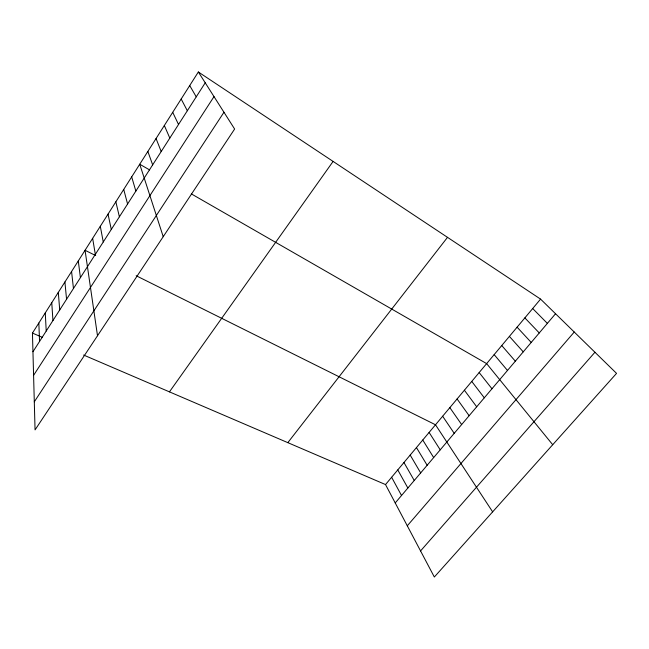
<?xml version="1.0" encoding="UTF-8"?>
<svg xmlns="http://www.w3.org/2000/svg" width="649" height="649" viewBox="0 0 649 649"><rect width="100%" height="100%" fill="white"/><g stroke="black" fill="none" stroke-linecap="round" stroke-linejoin="round"><path stroke-width="0.97" d="M198.343 71.982L234.63 129.029L35.054 429.898L32.45 333.083L198.343 71.982L540.568 299.108L616.55 373.378L434.335 577.018L385.522 484.568L83.607 355.035M32.953 351.734L205.23 82.804M33.586 375.333L214.008 96.604M34.3 401.812L223.962 112.253M169.446 391.866L333.099 161.414M287.815 442.65L447.51 237.347M385.522 484.568L540.568 299.108M395.225 502.943L555.536 313.743M407.288 525.795L574.251 332.028M420.56 550.928L594.938 352.253M32.45 333.083L42.193 337.269M95.695 255.576L85.06 250.279L97.504 335.752M136.168 275.728L435.503 424.779L492.64 511.858M149.627 169.924L139.73 164.238L163.224 236.682M191.309 193.873L486.636 363.618L552.713 444.719M532.683 308.543L547.367 323.38M524.863 317.896L539.262 332.945M517.099 327.185L531.223 342.437M509.4 336.401L523.248 351.847M501.75 345.544L515.338 361.185M494.165 354.614L507.486 370.449M479.165 372.55L491.966 388.767M471.75 381.425L484.3 397.813M464.392 390.227L476.691 406.793M457.091 398.957L469.138 415.709M449.838 407.629L461.642 424.551M442.65 416.236L454.211 433.329M429.111 432.429L440.225 449.83M422.759 440.022L433.662 457.577M416.447 447.567L427.147 465.26M410.184 455.071L420.674 472.902M189.719 85.571L196.233 96.839M403.954 462.518L414.249 480.487M397.772 469.917L407.864 488.024M391.623 477.266L401.52 495.503M181.176 99.013L187.334 110.736M172.715 112.326L178.524 124.478M164.343 125.5L169.811 138.083M156.06 138.537L161.195 151.542M147.858 151.452L152.661 164.862M131.69 176.893L135.852 191.098M123.732 189.427L127.577 204.013M115.847 201.831L119.392 216.798M108.034 214.121L111.287 229.454M100.303 226.29L103.256 241.98M92.645 238.345L95.314 254.384M78.286 260.947L80.419 277.634M71.568 271.517L73.459 288.497M64.908 281.999L66.563 299.27M58.305 292.391L59.716 309.946M51.758 302.694L52.942 320.533M45.268 312.907L46.217 331.022M38.835 323.04L39.557 341.423"/></g></svg>
